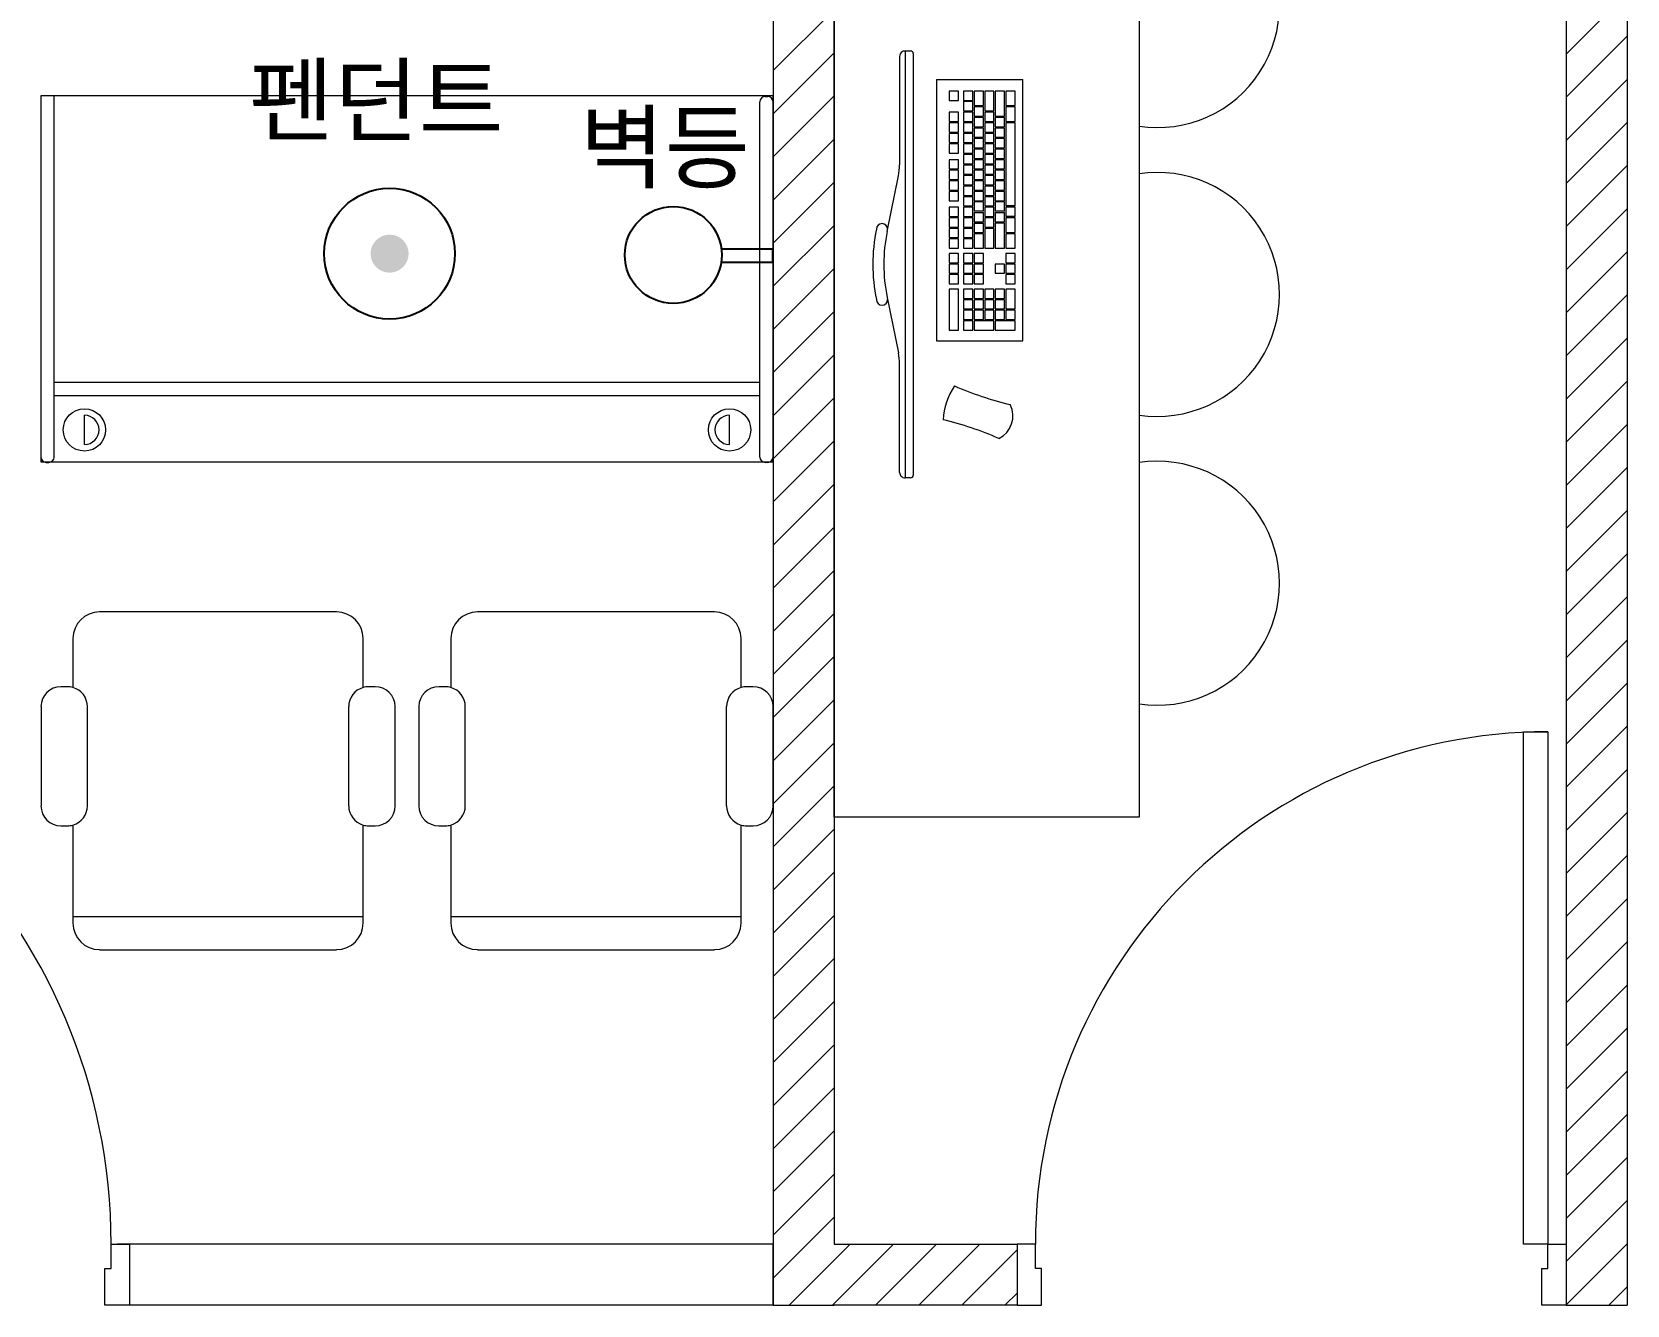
# Model space of a CAD drawing. Header units: metres. Extents: x 11578468 to 47831421, y -58341524 to -14256839.
# Drawn here: x 23841616 to 23844231, y -29080942 to -29078855 of the extents above; entities that cross this region are included whole.
import ezdxf
from ezdxf.enums import TextEntityAlignment as Align

# ---------------------------------------------------------------- set-up
doc = ezdxf.new("R2010")
doc.units = ezdxf.units.M
doc.header["$LTSCALE"] = 50
doc.header["$MEASUREMENT"] = 0
for name, color, linetype in [('03-TEXT', 3, 'CONTINUOUS'), ('LAY', 3, 'CONTINUOUS'), ('WAL', 3, 'CONTINUOUS')]:
    doc.layers.add(name, color=color, linetype=linetype)
doc.layers.add('ha', color=8, linetype='CONTINUOUS', lineweight=5)
doc.styles.add('맑은 고딕', font='malgun.ttf')

# ---------------------------------------------------------------- blocks, each defined once
blk = doc.blocks.new('A$C37E12833')
at = {"layer": 'LAY'}
for p, q in [((67.5, 84.7), (67.5, 0)), ((89.7, 84.4), (89.7, 0)), ((67.5, 0), (89.7, 0))]:
    blk.add_line(p, q, dxfattribs=at)
blk.add_circle((79.5, 163.3), 79.5, dxfattribs=at)

msp = doc.modelspace()

# ---------------------------------------------------------------- hatches: boundary and pattern name
at = {"layer": 'WAL'}
h = msp.add_hatch(color=256, dxfattribs=at)
edge = h.paths.add_edge_path()
edge.add_arc((23842202.2, -29079218.3), 31.2, 0, 360)

# ---------------------------------------------------------------- linework, layer by layer
at = {"layer": 'ha'}
for p, q in [((23842830.7, -29077942.3), (23842830.7, -29080942.3)), ((23842930.7, -29077942.3), (23842930.7, -29080842.3)), ((23842930.7, -29077942.3), (23842930.7, -29080842.3)), ((23842930.7, -29080142.3), (23842930.7, -29077942.3)), ((23843430.7, -29077942.3), (23843430.7, -29080142.3)), ((23844130.7, -29077942.3), (23844130.7, -29080942.3)), ((23844230.7, -29077942.3), (23844230.7, -29080942.3)), ((23844130.7, -29078891.1), (23844230.7, -29078791.1)), ((23842830.7, -29078918.3), (23842930.7, -29078818.3)), ((23844130.7, -29078961.8), (23844230.7, -29078861.8)), ((23842830.7, -29078989), (23842930.7, -29078889)), ((23843047.2, -29078885.9), (23843047.2, -29079585.9)), ((23843047.2, -29078885.9), (23843047.2, -29078885.9)), ((23843047.2, -29078885.9), (23843056.2, -29078885.9)), ((23843060.7, -29078890.4), (23843060.7, -29079581.4)), ((23843038.2, -29078894.9), (23843038.2, -29079072.8)), ((23843098.7, -29078932.8), (23843240.3, -29078932.8)), ((23843098.7, -29078932.8), (23843098.7, -29079361.4)), ((23843240.3, -29079361.4), (23843240.3, -29078932.8)), ((23844130.7, -29079032.6), (23844230.7, -29078932.6)), ((23841727.6, -29078959.6), (23841630.7, -29078959.6)), ((23841630.7, -29078959.6), (23841630.7, -29079559.6)), ((23841727.6, -29078959.6), (23841630.7, -29078959.6)), ((23841652.4, -29079551.9), (23841652.4, -29078960.6)), ((23842830.7, -29078959.6), (23841727.6, -29078959.6)), ((23841727.6, -29078959.6), (23841727.6, -29078959.6)), ((23842809, -29079551.9), (23842809, -29078969.3)), ((23842817.7, -29078960.6), (23842822, -29078960.6)), ((23842830.7, -29079559.6), (23842830.7, -29078959.6)), ((23842830.7, -29079059.8), (23842930.7, -29078959.8)), ((23843119.3, -29078951.8), (23843119.3, -29078967)), ((23843134.5, -29078951.8), (23843119.3, -29078951.8)), ((23843119.3, -29078967), (23843134.5, -29078967)), ((23843134.5, -29078967), (23843134.5, -29078951.8)), ((23843143.1, -29078951.8), (23843143.1, -29078967)), ((23843158.3, -29078951.8), (23843143.1, -29078951.8)), ((23843143.1, -29078967), (23843158.3, -29078967)), ((23843158.3, -29078969.1), (23843143.1, -29078969.1)), ((23843143.1, -29078969.1), (23843143.1, -29078984.3)), ((23843158.3, -29078967), (23843158.3, -29078951.8)), ((23843158.3, -29078984.3), (23843158.3, -29078969.1)), ((23843160.4, -29078951.8), (23843160.4, -29078975.6)), ((23843175.6, -29078951.8), (23843160.4, -29078951.8)), ((23843175.6, -29078975.6), (23843175.6, -29078951.8)), ((23843177.8, -29078951.8), (23843177.8, -29078984.3)), ((23843192.9, -29078951.8), (23843177.8, -29078951.8)), ((23843192.9, -29078984.3), (23843192.9, -29078951.8)), ((23843195.1, -29078951.8), (23843195.1, -29078992.9)), ((23843210.2, -29078951.8), (23843195.1, -29078951.8)), ((23843210.2, -29078992.9), (23843210.2, -29078951.8)), ((23843212.4, -29078951.8), (23843212.4, -29078975.6)), ((23843227.5, -29078951.8), (23843212.4, -29078951.8)), ((23843227.5, -29078975.6), (23843227.5, -29078951.8)), ((23843119.3, -29078986.4), (23843119.3, -29079001.6)), ((23843134.5, -29078986.4), (23843119.3, -29078986.4)), ((23843134.5, -29079001.6), (23843134.5, -29078986.4)), ((23843143.1, -29078984.3), (23843158.3, -29078984.3)), ((23843158.3, -29078986.4), (23843143.1, -29078986.4)), ((23843143.1, -29078986.4), (23843143.1, -29079001.6)), ((23843158.3, -29079001.6), (23843158.3, -29078986.4)), ((23843160.4, -29078975.6), (23843175.6, -29078975.6)), ((23843160.4, -29078977.8), (23843160.4, -29078992.9)), ((23843175.6, -29078977.8), (23843160.4, -29078977.8)), ((23843160.4, -29078992.9), (23843175.6, -29078992.9)), ((23843160.4, -29078995.1), (23843160.4, -29079010.2)), ((23843175.6, -29078995.1), (23843160.4, -29078995.1)), ((23843175.6, -29078992.9), (23843175.6, -29078977.8)), ((23843175.6, -29079010.2), (23843175.6, -29078995.1)), ((23843177.8, -29078984.3), (23843192.9, -29078984.3)), ((23843177.8, -29078986.4), (23843177.8, -29079001.6)), ((23843192.9, -29078986.4), (23843177.8, -29078986.4)), ((23843192.9, -29079001.6), (23843192.9, -29078986.4)), ((23843195.1, -29078992.9), (23843210.2, -29078992.9)), ((23843195.1, -29078995.1), (23843195.1, -29079010.2)), ((23843210.2, -29078995.1), (23843195.1, -29078995.1)), ((23843210.2, -29079010.2), (23843210.2, -29078995.1)), ((23843212.4, -29078975.6), (23843227.5, -29078975.6)), ((23843212.4, -29078977.8), (23843212.4, -29079001.6)), ((23843227.5, -29078977.8), (23843212.4, -29078977.8)), ((23843227.5, -29079001.6), (23843227.5, -29078977.8)), ((23843119.3, -29079001.6), (23843134.5, -29079001.6)), ((23843119.3, -29079003.8), (23843119.3, -29079018.9)), ((23843134.5, -29079003.8), (23843119.3, -29079003.8)), ((23843119.3, -29079018.9), (23843134.5, -29079018.9)), ((23843119.3, -29079021.1), (23843119.3, -29079036.2)), ((23843134.5, -29079021.1), (23843119.3, -29079021.1)), ((23843134.5, -29079018.9), (23843134.5, -29079003.8)), ((23843134.5, -29079036.2), (23843134.5, -29079021.1)), ((23843143.1, -29079001.6), (23843158.3, -29079001.6)), ((23843143.1, -29079003.8), (23843143.1, -29079018.9)), ((23843158.3, -29079003.8), (23843143.1, -29079003.8)), ((23843143.1, -29079018.9), (23843158.3, -29079018.9)), ((23843158.3, -29079021.1), (23843143.1, -29079021.1)), ((23843143.1, -29079021.1), (23843143.1, -29079036.2)), ((23843158.3, -29079018.9), (23843158.3, -29079003.8)), ((23843158.3, -29079036.2), (23843158.3, -29079021.1)), ((23843160.4, -29079010.2), (23843175.6, -29079010.2)), ((23843160.4, -29079012.4), (23843160.4, -29079027.6)), ((23843175.6, -29079012.4), (23843160.4, -29079012.4)), ((23843175.6, -29079027.6), (23843175.6, -29079012.4)), ((23843177.8, -29079001.6), (23843192.9, -29079001.6)), ((23843177.8, -29079003.8), (23843177.8, -29079018.9)), ((23843192.9, -29079003.8), (23843177.8, -29079003.8)), ((23843177.8, -29079018.9), (23843192.9, -29079018.9)), ((23843192.9, -29079021.1), (23843177.8, -29079021.1)), ((23843177.8, -29079021.1), (23843177.8, -29079036.2)), ((23843192.9, -29079018.9), (23843192.9, -29079003.8)), ((23843192.9, -29079036.2), (23843192.9, -29079021.1)), ((23843195.1, -29079010.2), (23843210.2, -29079010.2)), ((23843195.1, -29079012.4), (23843195.1, -29079027.6)), ((23843210.2, -29079012.4), (23843195.1, -29079012.4)), ((23843210.2, -29079027.6), (23843210.2, -29079012.4)), ((23843212.4, -29079001.6), (23843227.5, -29079001.6)), ((23843212.4, -29079003.8), (23843212.4, -29079140.1)), ((23843227.5, -29079003.8), (23843212.4, -29079003.8)), ((23843227.5, -29079140.1), (23843227.5, -29079003.8)), ((23844130.7, -29079103.3), (23844230.7, -29079003.3)), ((23842830.7, -29079130.5), (23842930.7, -29079030.5)), ((23843119.3, -29079036.2), (23843134.5, -29079036.2)), ((23843119.3, -29079038.4), (23843119.3, -29079053.5)), ((23843134.5, -29079038.4), (23843119.3, -29079038.4)), ((23843134.5, -29079053.5), (23843134.5, -29079038.4)), ((23843143.1, -29079036.2), (23843158.3, -29079036.2)), ((23843158.3, -29079038.4), (23843143.1, -29079038.4)), ((23843143.1, -29079038.4), (23843143.1, -29079053.5)), ((23843158.3, -29079053.5), (23843158.3, -29079038.4)), ((23843160.4, -29079027.6), (23843175.6, -29079027.6)), ((23843160.4, -29079029.7), (23843160.4, -29079044.9)), ((23843175.6, -29079029.7), (23843160.4, -29079029.7)), ((23843160.4, -29079044.9), (23843175.6, -29079044.9)), ((23843160.4, -29079047), (23843160.4, -29079062.2)), ((23843175.6, -29079047), (23843160.4, -29079047)), ((23843175.6, -29079044.9), (23843175.6, -29079029.7)), ((23843175.6, -29079062.2), (23843175.6, -29079047)), ((23843177.8, -29079036.2), (23843192.9, -29079036.2)), ((23843192.9, -29079038.4), (23843177.8, -29079038.4)), ((23843177.8, -29079038.4), (23843177.8, -29079053.5)), ((23843192.9, -29079053.5), (23843192.9, -29079038.4)), ((23843195.1, -29079027.6), (23843210.2, -29079027.6)), ((23843195.1, -29079029.7), (23843195.1, -29079044.9)), ((23843210.2, -29079029.7), (23843195.1, -29079029.7)), ((23843195.1, -29079044.9), (23843210.2, -29079044.9)), ((23843195.1, -29079047), (23843195.1, -29079062.2)), ((23843210.2, -29079047), (23843195.1, -29079047)), ((23843210.2, -29079044.9), (23843210.2, -29079029.7)), ((23843210.2, -29079062.2), (23843210.2, -29079047)), ((23843119.3, -29079053.5), (23843134.5, -29079053.5)), ((23843119.3, -29079064.4), (23843119.3, -29079079.5)), ((23843134.5, -29079064.4), (23843119.3, -29079064.4)), ((23843134.5, -29079079.5), (23843134.5, -29079064.4)), ((23843143.1, -29079053.5), (23843158.3, -29079053.5)), ((23843143.1, -29079055.7), (23843143.1, -29079070.9)), ((23843158.3, -29079055.7), (23843143.1, -29079055.7)), ((23843143.1, -29079070.9), (23843158.3, -29079070.9)), ((23843143.1, -29079073), (23843143.1, -29079088.2)), ((23843158.3, -29079073), (23843143.1, -29079073)), ((23843158.3, -29079070.9), (23843158.3, -29079055.7)), ((23843158.3, -29079088.2), (23843158.3, -29079073)), ((23843160.4, -29079062.2), (23843175.6, -29079062.2)), ((23843175.6, -29079064.4), (23843160.4, -29079064.4)), ((23843160.4, -29079064.4), (23843160.4, -29079079.5)), ((23843175.6, -29079079.5), (23843175.6, -29079064.4)), ((23843177.8, -29079053.5), (23843192.9, -29079053.5)), ((23843177.8, -29079055.7), (23843177.8, -29079070.9)), ((23843192.9, -29079055.7), (23843177.8, -29079055.7)), ((23843177.8, -29079070.9), (23843192.9, -29079070.9)), ((23843177.8, -29079073), (23843177.8, -29079088.2)), ((23843192.9, -29079073), (23843177.8, -29079073)), ((23843192.9, -29079070.9), (23843192.9, -29079055.7)), ((23843192.9, -29079088.2), (23843192.9, -29079073)), ((23843195.1, -29079062.2), (23843210.2, -29079062.2)), ((23843195.1, -29079064.4), (23843195.1, -29079079.5)), ((23843210.2, -29079064.4), (23843195.1, -29079064.4)), ((23843210.2, -29079079.5), (23843210.2, -29079064.4)), ((23844130.7, -29079174), (23844230.7, -29079074)), ((23843017.8, -29079181.8), (23843036.4, -29079090.9)), ((23843119.3, -29079079.5), (23843134.5, -29079079.5)), ((23843119.3, -29079081.7), (23843119.3, -29079096.8)), ((23843134.5, -29079081.7), (23843119.3, -29079081.7)), ((23843119.3, -29079096.8), (23843134.5, -29079096.8)), ((23843134.5, -29079099), (23843119.3, -29079099)), ((23843119.3, -29079099), (23843119.3, -29079114.1)), ((23843134.5, -29079096.8), (23843134.5, -29079081.7)), ((23843134.5, -29079114.1), (23843134.5, -29079099)), ((23843143.1, -29079088.2), (23843158.3, -29079088.2)), ((23843143.1, -29079090.3), (23843143.1, -29079105.5)), ((23843158.3, -29079090.3), (23843143.1, -29079090.3)), ((23843158.3, -29079105.5), (23843158.3, -29079090.3)), ((23843160.4, -29079079.5), (23843175.6, -29079079.5)), ((23843160.4, -29079081.7), (23843160.4, -29079096.8)), ((23843175.6, -29079081.7), (23843160.4, -29079081.7)), ((23843160.4, -29079096.8), (23843175.6, -29079096.8)), ((23843175.6, -29079099), (23843160.4, -29079099)), ((23843160.4, -29079099), (23843160.4, -29079114.1)), ((23843175.6, -29079096.8), (23843175.6, -29079081.7)), ((23843175.6, -29079114.1), (23843175.6, -29079099)), ((23843177.8, -29079088.2), (23843192.9, -29079088.2)), ((23843177.8, -29079090.3), (23843177.8, -29079105.5)), ((23843192.9, -29079090.3), (23843177.8, -29079090.3)), ((23843192.9, -29079105.5), (23843192.9, -29079090.3)), ((23843195.1, -29079079.5), (23843210.2, -29079079.5)), ((23843195.1, -29079081.7), (23843195.1, -29079096.8)), ((23843210.2, -29079081.7), (23843195.1, -29079081.7)), ((23843195.1, -29079096.8), (23843210.2, -29079096.8)), ((23843195.1, -29079099), (23843195.1, -29079114.1)), ((23843210.2, -29079099), (23843195.1, -29079099)), ((23843210.2, -29079096.8), (23843210.2, -29079081.7)), ((23843210.2, -29079114.1), (23843210.2, -29079099)), ((23842830.7, -29079201.2), (23842930.7, -29079101.2)), ((23843119.3, -29079114.1), (23843134.5, -29079114.1)), ((23843119.3, -29079116.3), (23843119.3, -29079131.5)), ((23843134.5, -29079116.3), (23843119.3, -29079116.3)), ((23843134.5, -29079131.5), (23843134.5, -29079116.3)), ((23843143.1, -29079105.5), (23843158.3, -29079105.5)), ((23843143.1, -29079107.6), (23843143.1, -29079122.8)), ((23843158.3, -29079107.6), (23843143.1, -29079107.6)), ((23843143.1, -29079122.8), (23843158.3, -29079122.8)), ((23843158.3, -29079125), (23843143.1, -29079125)), ((23843143.1, -29079125), (23843143.1, -29079140.1)), ((23843158.3, -29079122.8), (23843158.3, -29079107.6)), ((23843158.3, -29079140.1), (23843158.3, -29079125)), ((23843160.4, -29079114.1), (23843175.6, -29079114.1)), ((23843160.4, -29079116.3), (23843160.4, -29079131.5)), ((23843175.6, -29079116.3), (23843160.4, -29079116.3)), ((23843175.6, -29079131.5), (23843175.6, -29079116.3)), ((23843177.8, -29079105.5), (23843192.9, -29079105.5)), ((23843192.9, -29079107.6), (23843177.8, -29079107.6)), ((23843177.8, -29079107.6), (23843177.8, -29079122.8)), ((23843177.8, -29079122.8), (23843192.9, -29079122.8)), ((23843177.8, -29079125), (23843177.8, -29079140.1)), ((23843192.9, -29079125), (23843177.8, -29079125)), ((23843192.9, -29079122.8), (23843192.9, -29079107.6)), ((23843192.9, -29079140.1), (23843192.9, -29079125)), ((23843195.1, -29079114.1), (23843210.2, -29079114.1)), ((23843210.2, -29079116.3), (23843195.1, -29079116.3)), ((23843195.1, -29079116.3), (23843195.1, -29079131.5)), ((23843210.2, -29079131.5), (23843210.2, -29079116.3)), ((23843119.3, -29079131.5), (23843134.5, -29079131.5)), ((23843119.3, -29079142.3), (23843119.3, -29079157.4)), ((23843134.5, -29079142.3), (23843119.3, -29079142.3)), ((23843134.5, -29079157.4), (23843134.5, -29079142.3)), ((23843143.1, -29079140.1), (23843158.3, -29079140.1)), ((23843158.3, -29079142.3), (23843143.1, -29079142.3)), ((23843143.1, -29079142.3), (23843143.1, -29079157.4)), ((23843158.3, -29079157.4), (23843158.3, -29079142.3)), ((23843160.4, -29079131.5), (23843175.6, -29079131.5)), ((23843160.4, -29079133.6), (23843160.4, -29079148.8)), ((23843175.6, -29079133.6), (23843160.4, -29079133.6)), ((23843175.6, -29079148.8), (23843160.4, -29079148.8)), ((23843160.4, -29079150.9), (23843160.4, -29079166.1)), ((23843160.4, -29079150.9), (23843175.6, -29079150.9)), ((23843175.6, -29079148.8), (23843175.6, -29079133.6)), ((23843175.6, -29079166.1), (23843175.6, -29079150.9)), ((23843177.8, -29079140.1), (23843192.9, -29079140.1)), ((23843192.9, -29079142.3), (23843177.8, -29079142.3)), ((23843177.8, -29079142.3), (23843177.8, -29079157.4)), ((23843192.9, -29079157.4), (23843192.9, -29079142.3)), ((23843195.1, -29079131.5), (23843210.2, -29079131.5)), ((23843195.1, -29079133.6), (23843195.1, -29079148.8)), ((23843210.2, -29079133.6), (23843195.1, -29079133.6)), ((23843210.2, -29079148.8), (23843195.1, -29079148.8)), ((23843195.1, -29079150.9), (23843195.1, -29079166.1)), ((23843195.1, -29079150.9), (23843210.2, -29079150.9)), ((23843210.2, -29079148.8), (23843210.2, -29079133.6)), ((23843210.2, -29079166.1), (23843210.2, -29079150.9)), ((23843227.5, -29079140.1), (23843212.4, -29079140.1)), ((23843227.5, -29079142.3), (23843212.4, -29079142.3)), ((23843212.4, -29079142.3), (23843212.4, -29079157.4)), ((23843227.5, -29079157.4), (23843227.5, -29079142.3)), ((23844130.7, -29079244.7), (23844230.7, -29079144.7)), ((23842830.7, -29079271.9), (23842930.7, -29079171.9)), ((23843119.3, -29079157.4), (23843134.5, -29079157.4)), ((23843119.3, -29079159.6), (23843119.3, -29079174.7)), ((23843134.5, -29079159.6), (23843119.3, -29079159.6)), ((23843119.3, -29079174.7), (23843134.5, -29079174.7)), ((23843119.3, -29079176.9), (23843119.3, -29079192.1)), ((23843134.5, -29079176.9), (23843119.3, -29079176.9)), ((23843134.5, -29079174.7), (23843134.5, -29079159.6)), ((23843134.5, -29079192.1), (23843134.5, -29079176.9)), ((23843143.1, -29079157.4), (23843158.3, -29079157.4)), ((23843158.3, -29079159.6), (23843143.1, -29079159.6)), ((23843143.1, -29079159.6), (23843143.1, -29079174.7)), ((23843143.1, -29079174.7), (23843158.3, -29079174.7)), ((23843158.3, -29079176.9), (23843143.1, -29079176.9)), ((23843143.1, -29079176.9), (23843143.1, -29079192.1)), ((23843158.3, -29079174.7), (23843158.3, -29079159.6)), ((23843158.3, -29079192.1), (23843158.3, -29079176.9)), ((23843160.4, -29079166.1), (23843175.6, -29079166.1)), ((23843160.4, -29079168.2), (23843160.4, -29079183.4)), ((23843160.4, -29079168.2), (23843175.6, -29079168.2)), ((23843175.6, -29079183.4), (23843175.6, -29079168.2)), ((23843177.8, -29079157.4), (23843192.9, -29079157.4)), ((23843177.8, -29079159.6), (23843177.8, -29079174.7)), ((23843192.9, -29079159.6), (23843177.8, -29079159.6)), ((23843177.8, -29079174.7), (23843192.9, -29079174.7)), ((23843177.8, -29079176.9), (23843177.8, -29079209.4)), ((23843192.9, -29079176.9), (23843177.8, -29079176.9)), ((23843192.9, -29079174.7), (23843192.9, -29079159.6)), ((23843192.9, -29079209.4), (23843192.9, -29079176.9)), ((23843195.1, -29079166.1), (23843210.2, -29079166.1)), ((23843195.1, -29079168.2), (23843195.1, -29079209.4)), ((23843210.2, -29079168.2), (23843195.1, -29079168.2)), ((23843210.2, -29079209.4), (23843210.2, -29079168.2)), ((23843227.5, -29079157.4), (23843212.4, -29079157.4)), ((23843212.4, -29079159.6), (23843212.4, -29079183.4)), ((23843227.5, -29079159.6), (23843212.4, -29079159.6)), ((23843227.5, -29079183.4), (23843227.5, -29079159.6)), ((23843119.3, -29079192.1), (23843134.5, -29079192.1)), ((23843119.3, -29079194.2), (23843119.3, -29079209.4)), ((23843134.5, -29079194.2), (23843119.3, -29079194.2)), ((23843134.5, -29079209.4), (23843134.5, -29079194.2)), ((23843143.1, -29079192.1), (23843158.3, -29079192.1)), ((23843143.1, -29079194.2), (23843143.1, -29079209.4)), ((23843158.3, -29079194.2), (23843143.1, -29079194.2)), ((23843158.3, -29079209.4), (23843158.3, -29079194.2)), ((23843160.4, -29079183.4), (23843175.6, -29079183.4)), ((23843160.4, -29079185.6), (23843160.4, -29079209.4)), ((23843175.6, -29079185.6), (23843160.4, -29079185.6)), ((23843175.6, -29079209.4), (23843175.6, -29079185.6)), ((23843212.4, -29079183.4), (23843227.5, -29079183.4)), ((23843212.4, -29079185.6), (23843212.4, -29079209.4)), ((23843227.5, -29079185.6), (23843212.4, -29079185.6)), ((23843227.5, -29079209.4), (23843227.5, -29079185.6)), ((23843119.3, -29079209.4), (23843134.5, -29079209.4)), ((23843119.3, -29079218), (23843119.3, -29079233.2)), ((23843134.5, -29079218), (23843119.3, -29079218)), ((23843134.5, -29079233.2), (23843134.5, -29079218)), ((23843143.1, -29079209.4), (23843158.3, -29079209.4)), ((23843158.3, -29079218), (23843143.1, -29079218)), ((23843143.1, -29079218), (23843143.1, -29079233.2)), ((23843158.3, -29079233.2), (23843158.3, -29079218)), ((23843160.4, -29079209.4), (23843175.6, -29079209.4)), ((23843160.4, -29079218), (23843160.4, -29079233.2)), ((23843175.6, -29079218), (23843160.4, -29079218)), ((23843175.6, -29079233.2), (23843175.6, -29079218)), ((23843177.8, -29079209.4), (23843192.9, -29079209.4)), ((23843195.1, -29079209.4), (23843210.2, -29079209.4)), ((23843212.4, -29079209.4), (23843227.5, -29079209.4)), ((23843212.4, -29079218), (23843212.4, -29079233.2)), ((23843227.5, -29079218), (23843212.4, -29079218)), ((23843227.5, -29079233.2), (23843227.5, -29079218)), ((23844130.7, -29079315.4), (23844230.7, -29079215.4)), ((23842830.7, -29079342.6), (23842930.7, -29079242.6)), ((23843119.3, -29079233.2), (23843134.5, -29079233.2)), ((23843119.3, -29079235.3), (23843119.3, -29079250.5)), ((23843134.5, -29079235.3), (23843119.3, -29079235.3)), ((23843119.3, -29079250.5), (23843134.5, -29079250.5)), ((23843119.3, -29079252.7), (23843119.3, -29079267.8)), ((23843134.5, -29079252.7), (23843119.3, -29079252.7)), ((23843134.5, -29079250.5), (23843134.5, -29079235.3)), ((23843134.5, -29079267.8), (23843134.5, -29079252.7)), ((23843143.1, -29079233.2), (23843158.3, -29079233.2)), ((23843158.3, -29079235.3), (23843143.1, -29079235.3)), ((23843143.1, -29079235.3), (23843143.1, -29079250.5)), ((23843143.1, -29079250.5), (23843158.3, -29079250.5)), ((23843143.1, -29079252.7), (23843143.1, -29079267.8)), ((23843158.3, -29079252.7), (23843143.1, -29079252.7)), ((23843158.3, -29079250.5), (23843158.3, -29079235.3)), ((23843158.3, -29079267.8), (23843158.3, -29079252.7)), ((23843160.4, -29079233.2), (23843175.6, -29079233.2)), ((23843160.4, -29079235.3), (23843160.4, -29079250.5)), ((23843175.6, -29079235.3), (23843160.4, -29079235.3)), ((23843160.4, -29079250.5), (23843175.6, -29079250.5)), ((23843160.4, -29079252.7), (23843160.4, -29079267.8)), ((23843175.6, -29079252.7), (23843160.4, -29079252.7)), ((23843175.6, -29079250.5), (23843175.6, -29079235.3)), ((23843175.6, -29079267.8), (23843175.6, -29079252.7)), ((23843195.1, -29079235.3), (23843195.1, -29079250.5)), ((23843210.2, -29079235.3), (23843195.1, -29079235.3)), ((23843195.1, -29079250.5), (23843210.2, -29079250.5)), ((23843210.2, -29079250.5), (23843210.2, -29079235.3)), ((23843212.4, -29079233.2), (23843227.5, -29079233.2)), ((23843227.5, -29079235.3), (23843212.4, -29079235.3)), ((23843212.4, -29079235.3), (23843212.4, -29079250.5)), ((23843212.4, -29079250.5), (23843227.5, -29079250.5)), ((23843212.4, -29079252.7), (23843212.4, -29079267.8)), ((23843227.5, -29079252.7), (23843212.4, -29079252.7)), ((23843227.5, -29079250.5), (23843227.5, -29079235.3)), ((23843227.5, -29079267.8), (23843227.5, -29079252.7)), ((23843119.3, -29079267.8), (23843134.5, -29079267.8)), ((23843119.3, -29079276.5), (23843119.3, -29079343.6)), ((23843134.5, -29079276.5), (23843119.3, -29079276.5)), ((23843134.5, -29079343.6), (23843134.5, -29079276.5)), ((23843143.1, -29079267.8), (23843158.3, -29079267.8)), ((23843158.3, -29079276.5), (23843143.1, -29079276.5)), ((23843143.1, -29079276.5), (23843143.1, -29079291.6)), ((23843158.3, -29079291.6), (23843158.3, -29079276.5)), ((23843160.4, -29079267.8), (23843175.6, -29079267.8)), ((23843160.4, -29079276.5), (23843160.4, -29079291.6)), ((23843175.6, -29079276.5), (23843160.4, -29079276.5)), ((23843175.6, -29079291.6), (23843175.6, -29079276.5)), ((23843177.8, -29079276.5), (23843177.8, -29079291.6)), ((23843192.9, -29079276.5), (23843177.8, -29079276.5)), ((23843192.9, -29079291.6), (23843192.9, -29079276.5)), ((23843195.1, -29079276.5), (23843195.1, -29079291.6)), ((23843210.2, -29079276.5), (23843195.1, -29079276.5)), ((23843210.2, -29079291.6), (23843210.2, -29079276.5)), ((23843212.4, -29079267.8), (23843227.5, -29079267.8)), ((23843212.4, -29079276.5), (23843212.4, -29079308.9)), ((23843227.5, -29079276.5), (23843212.4, -29079276.5)), ((23843227.5, -29079308.9), (23843227.5, -29079276.5)), ((23843017.8, -29079290.1), (23843036.4, -29079381)), ((23843143.1, -29079291.6), (23843158.3, -29079291.6)), ((23843143.1, -29079293.8), (23843143.1, -29079308.9)), ((23843158.3, -29079293.8), (23843143.1, -29079293.8)), ((23843143.1, -29079308.9), (23843158.3, -29079308.9)), ((23843158.3, -29079308.9), (23843158.3, -29079293.8)), ((23843160.4, -29079291.6), (23843175.6, -29079291.6)), ((23843160.4, -29079293.8), (23843160.4, -29079308.9)), ((23843175.6, -29079293.8), (23843160.4, -29079293.8)), ((23843160.4, -29079308.9), (23843175.6, -29079308.9)), ((23843175.6, -29079308.9), (23843175.6, -29079293.8)), ((23843177.8, -29079291.6), (23843192.9, -29079291.6)), ((23843177.8, -29079293.8), (23843177.8, -29079308.9)), ((23843192.9, -29079293.8), (23843177.8, -29079293.8)), ((23843177.8, -29079308.9), (23843192.9, -29079308.9)), ((23843192.9, -29079308.9), (23843192.9, -29079293.8)), ((23843195.1, -29079291.6), (23843210.2, -29079291.6)), ((23843195.1, -29079293.8), (23843195.1, -29079308.9)), ((23843210.2, -29079293.8), (23843195.1, -29079293.8)), ((23843195.1, -29079308.9), (23843210.2, -29079308.9)), ((23843210.2, -29079308.9), (23843210.2, -29079293.8)), ((23843212.4, -29079308.9), (23843227.5, -29079308.9)), ((23844130.7, -29079386.1), (23844230.7, -29079286.1)), ((23842830.7, -29079413.3), (23842930.7, -29079313.3)), ((23843158.3, -29079311.1), (23843143.1, -29079311.1)), ((23843143.1, -29079311.1), (23843143.1, -29079326.3)), ((23843143.1, -29079326.3), (23843158.3, -29079326.3)), ((23843143.1, -29079328.4), (23843143.1, -29079343.6)), ((23843158.3, -29079328.4), (23843143.1, -29079328.4)), ((23843158.3, -29079326.3), (23843158.3, -29079311.1)), ((23843158.3, -29079343.6), (23843158.3, -29079328.4)), ((23843160.4, -29079311.1), (23843160.4, -29079326.3)), ((23843175.6, -29079311.1), (23843160.4, -29079311.1)), ((23843160.4, -29079326.3), (23843175.6, -29079326.3)), ((23843160.4, -29079328.4), (23843160.5, -29079343.6)), ((23843192.9, -29079328.4), (23843160.4, -29079328.4)), ((23843175.6, -29079326.3), (23843175.6, -29079311.1)), ((23843192.9, -29079311.1), (23843177.8, -29079311.1)), ((23843177.8, -29079311.1), (23843177.8, -29079326.3)), ((23843177.8, -29079326.3), (23843192.9, -29079326.3)), ((23843192.9, -29079326.3), (23843192.9, -29079311.1)), ((23843192.9, -29079343.6), (23843192.9, -29079328.4)), ((23843210.2, -29079311.1), (23843195.1, -29079311.1)), ((23843195.1, -29079311.1), (23843195.1, -29079326.3)), ((23843195.1, -29079326.3), (23843210.2, -29079326.3)), ((23843195.1, -29079328.4), (23843195.1, -29079343.6)), ((23843227.5, -29079328.4), (23843195.1, -29079328.4)), ((23843210.2, -29079326.3), (23843210.2, -29079311.1)), ((23843227.5, -29079311.1), (23843212.4, -29079311.1)), ((23843212.4, -29079311.1), (23843212.4, -29079326.3)), ((23843212.4, -29079326.3), (23843227.5, -29079326.3)), ((23843227.5, -29079326.3), (23843227.5, -29079311.1)), ((23843227.6, -29079343.6), (23843227.5, -29079328.4)), ((23843098.7, -29079361.4), (23843240.3, -29079361.4)), ((23843119.3, -29079343.6), (23843134.5, -29079343.6)), ((23843143.1, -29079343.6), (23843158.3, -29079343.6)), ((23843160.5, -29079343.6), (23843192.9, -29079343.6)), ((23843195.1, -29079343.6), (23843227.6, -29079343.6)), ((23844130.7, -29079456.8), (23844230.7, -29079356.8)), ((23842830.7, -29079484), (23842930.7, -29079384)), ((23843038.2, -29079576.9), (23843038.2, -29079399.1)), ((23841652.4, -29079429.2), (23842809, -29079429.2)), ((23844130.7, -29079527.5), (23844230.7, -29079427.5)), ((23841652.4, -29079451), (23842809, -29079451)), ((23842830.7, -29079554.7), (23842930.7, -29079454.7)), ((23841702, -29079531.2), (23841702, -29079483.4)), ((23842759.4, -29079531.2), (23842759.4, -29079483.4)), ((23844130.7, -29079598.2), (23844230.7, -29079498.2)), ((23842830.7, -29079625.4), (23842930.7, -29079525.4)), ((23841630.7, -29079559.6), (23842830.7, -29079559.6)), ((23841639.4, -29079560.6), (23841643.7, -29079560.6)), ((23842822, -29079560.6), (23842817.7, -29079560.6)), ((23844130.7, -29079668.9), (23844230.7, -29079568.9)), ((23842830.7, -29079696.2), (23842930.7, -29079596.2)), ((23843047.2, -29079585.9), (23843047.2, -29079585.9)), ((23843056.2, -29079585.9), (23843047.2, -29079585.9)), ((23844130.7, -29079739.7), (23844230.7, -29079639.7)), ((23842830.7, -29079766.9), (23842930.7, -29079666.9)), ((23844130.7, -29079810.4), (23844230.7, -29079710.4)), ((23842830.7, -29079837.6), (23842930.7, -29079737.6)), ((23842115.4, -29079805.7), (23841726.6, -29079805.7)), ((23842734.9, -29079805.7), (23842346.1, -29079805.7)), ((23844130.7, -29079881.1), (23844230.7, -29079781.1)), ((23842830.7, -29079908.3), (23842930.7, -29079808.3)), ((23841683.2, -29079849.2), (23841683.2, -29079929.7)), ((23842158.8, -29079929.7), (23842158.8, -29079849.2)), ((23842302.7, -29079849.2), (23842302.7, -29079929.7)), ((23842778.3, -29079929.7), (23842778.3, -29079849.2)), ((23844130.7, -29079951.8), (23844230.7, -29079851.8)), ((23842830.7, -29079979), (23842930.7, -29079879)), ((23841674.2, -29079928.5), (23841663.3, -29079928.5)), ((23842178.7, -29079928.5), (23842167.8, -29079928.5)), ((23842167.8, -29079928.5), (23842167.8, -29079928.5)), ((23842293.7, -29079928.5), (23842282.8, -29079928.5)), ((23842798.2, -29079928.5), (23842787.3, -29079928.5)), ((23844130.7, -29080022.5), (23844230.7, -29079922.5)), ((23841630.8, -29079961), (23841630.8, -29080123.9)), ((23841706.8, -29080123.9), (23841706.8, -29079961)), ((23842135.3, -29080123.9), (23842135.3, -29079961)), ((23842211.3, -29080123.9), (23842211.3, -29079961)), ((23842250.3, -29079961), (23842250.3, -29080123.9)), ((23842326.3, -29080123.9), (23842326.3, -29079961)), ((23842754.7, -29080123.9), (23842754.7, -29079961)), ((23842830.7, -29080049.7), (23842930.7, -29079949.7)), ((23842830.8, -29080123.9), (23842830.8, -29079961)), ((23844060.7, -29080842.3), (23844060.7, -29080002.3)), ((23844060.7, -29080002.3), (23844100.7, -29080002.3)), ((23844100.7, -29080002.3), (23844100.7, -29080842.3)), ((23844130.7, -29080093.2), (23844230.7, -29079993.2)), ((23842830.7, -29080120.4), (23842930.7, -29080020.4)), ((23844130.7, -29080163.9), (23844230.7, -29080063.9)), ((23842830.7, -29080191.1), (23842930.7, -29080091.1)), ((23843430.7, -29080142.3), (23842930.7, -29080142.3)), ((23844130.7, -29080234.6), (23844230.7, -29080134.6)), ((23841663.3, -29080156.5), (23841674.2, -29080156.5)), ((23841683.2, -29080155.2), (23841683.2, -29080316.1)), ((23842158.8, -29080316.1), (23842158.8, -29080155.2)), ((23842167.8, -29080156.5), (23842178.7, -29080156.5)), ((23842282.8, -29080156.5), (23842293.7, -29080156.5)), ((23842302.7, -29080155.2), (23842302.7, -29080316.1)), ((23842778.3, -29080316.1), (23842778.3, -29080155.2)), ((23842787.3, -29080156.5), (23842798.2, -29080156.5)), ((23842830.7, -29080261.8), (23842930.7, -29080161.8)), ((23844130.7, -29080305.3), (23844230.7, -29080205.3)), ((23842830.7, -29080332.6), (23842930.7, -29080232.6)), ((23844130.7, -29080376.1), (23844230.7, -29080276.1)), ((23842830.7, -29080403.3), (23842930.7, -29080303.3)), ((23841683.2, -29080305.3), (23842158.8, -29080305.3)), ((23842302.7, -29080305.3), (23842778.3, -29080305.3)), ((23844130.7, -29080446.8), (23844230.7, -29080346.8)), ((23841726.6, -29080359.6), (23842115.4, -29080359.6)), ((23842346.1, -29080359.6), (23842734.9, -29080359.6)), ((23842830.7, -29080474), (23842930.7, -29080374)), ((23844130.7, -29080517.5), (23844230.7, -29080417.5)), ((23842830.7, -29080544.7), (23842930.7, -29080444.7)), ((23844130.7, -29080588.2), (23844230.7, -29080488.2)), ((23842830.7, -29080615.4), (23842930.7, -29080515.4)), ((23844130.7, -29080658.9), (23844230.7, -29080558.9)), ((23842830.7, -29080686.1), (23842930.7, -29080586.1)), ((23844130.7, -29080729.6), (23844230.7, -29080629.6)), ((23842830.7, -29080756.8), (23842930.7, -29080656.8)), ((23844130.7, -29080800.3), (23844230.7, -29080700.3)), ((23842830.7, -29080827.5), (23842930.7, -29080727.5)), ((23844130.7, -29080871), (23844230.7, -29080771)), ((23842830.7, -29080898.2), (23842930.7, -29080798.2)), ((23841745.7, -29080882.3), (23841745.7, -29080842.3)), ((23841745.7, -29080842.3), (23841775.7, -29080842.3)), ((23842830.7, -29080842.3), (23841755.7, -29080842.3)), ((23841775.7, -29080842.3), (23841775.7, -29080942.3)), ((23841775.7, -29080842.3), (23841775.7, -29080942.3)), ((23842830.7, -29080942.3), (23842830.7, -29080842.3)), ((23842857.4, -29080942.3), (23842957.4, -29080842.3)), ((23842928.1, -29080942.3), (23843028.1, -29080842.3)), ((23842930.7, -29080842.3), (23843230.7, -29080842.3)), ((23842998.8, -29080942.3), (23843098.8, -29080842.3)), ((23843069.5, -29080942.3), (23843169.5, -29080842.3)), ((23843140.2, -29080942.3), (23843230.7, -29080851.8)), ((23843230.7, -29080842.3), (23843230.7, -29080942.3)), ((23843230.7, -29080842.3), (23843230.7, -29080942.3)), ((23843260.7, -29080842.3), (23843230.7, -29080842.3)), ((23843260.7, -29080882.3), (23843260.7, -29080842.3)), ((23844100.7, -29080842.3), (23844060.7, -29080842.3)), ((23844100.7, -29080882.3), (23844100.7, -29080842.3)), ((23844100.7, -29080842.3), (23844130.7, -29080842.3)), ((23844130.7, -29080941.7), (23844230.7, -29080841.7)), ((23844130.7, -29080842.3), (23844130.7, -29080942.3)), ((23841735.7, -29080942.3), (23841735.7, -29080882.3)), ((23841735.7, -29080882.3), (23841745.7, -29080882.3)), ((23843270.7, -29080882.3), (23843260.7, -29080882.3)), ((23843270.7, -29080942.3), (23843270.7, -29080882.3)), ((23844090.7, -29080942.3), (23844090.7, -29080882.3)), ((23844090.7, -29080882.3), (23844100.7, -29080882.3)), ((23843210.9, -29080942.3), (23843230.7, -29080922.5)), ((23844200.9, -29080942.3), (23844230.7, -29080912.4)), ((23841775.7, -29080942.3), (23841735.7, -29080942.3)), ((23842830.7, -29080942.3), (23841755.7, -29080942.3)), ((23842830.7, -29080942.3), (23842930.7, -29080942.3)), ((23843230.7, -29080942.3), (23842930.7, -29080942.3)), ((23843230.7, -29080942.3), (23843270.7, -29080942.3)), ((23844130.7, -29080942.3), (23844090.7, -29080942.3)), ((23844130.7, -29080942.3), (23844230.7, -29080942.3))]:
    msp.add_line(p, q, dxfattribs=at)
for centre in [(23841702, -29079507.3), (23842759.4, -29079507.3)]:
    msp.add_circle(centre, 34.7, dxfattribs=at)
for centre, radius, start, end in [((23843461, -29078811.6), 200, 261.2945, 98.7055), ((23843047.2, -29078894.9), 9, 90.0015, 180.0015), ((23843056.2, -29078890.4), 4.5, 0.0015, 90.0015), ((23842817.7, -29078969.3), 8.69, 90, 180), ((23842822, -29078969.3), 8.69, 0, 90), ((23842948.2, -29079072.8), 90, 348.4413, 0.0015), ((23843461, -29079285.2), 200, 261.2945, 98.7055), ((23843282.3, -29079235.9), 288, 168.4413, 191.5616), ((23843009.4, -29079178.2), 9.2, 0.0015, 180.0015), ((23843282.3, -29079235.9), 270, 168.4413, 191.5616), ((23843009.4, -29079293.7), 9.2, 180.0015, 0.0015), ((23842948.2, -29079399.1), 90, 0.0015, 11.5616), ((23843222.3, -29079497.7), 113, 146.4175, 176.4175), ((23843349.7, -29078927.6), 553.8, 246.4175, 256.4175), ((23843182.6, -29079484.3), 41.4, 296.4175, 26.4175), ((23841702, -29079507.3), 23.9, 270, 90), ((23842759.4, -29079507.3), 23.9, 90, 270), ((23842979.4, -29080028.9), 553.8, 66.4175, 76.4175), ((23841639.4, -29079551.9), 8.69, 180, 270), ((23841643.7, -29079551.9), 8.69, 270, 0), ((23842817.7, -29079551.9), 8.69, 180, 270), ((23842822, -29079551.9), 8.69, 270, 0), ((23843461, -29079758.7), 200, 261.2945, 98.7055), ((23843047.2, -29079576.9), 9, 180.0015, 270.0015), ((23843056.2, -29079581.4), 4.5, 270.0015, 0.0015), ((23841726.6, -29079849.2), 43.4, 90, 180), ((23842115.4, -29079849.2), 43.4, 0, 90), ((23842346.1, -29079849.2), 43.4, 90, 180), ((23842734.9, -29079849.2), 43.4, 0, 90), ((23840795.7, -29080842.3), 950, 0, 90), ((23841663.3, -29079961), 32.6, 90, 180), ((23841674.2, -29079961), 32.6, 73.9721, 90), ((23841674.2, -29079961), 32.6, 0, 73.9721), ((23842167.8, -29079961), 32.6, 106.0279, 180), ((23842167.8, -29079961), 32.6, 90, 106.0279), ((23842178.7, -29079961), 32.6, 0, 90), ((23842282.8, -29079961), 32.6, 90, 180), ((23842293.7, -29079961), 32.6, 73.9721, 90), ((23842293.7, -29079961), 32.6, 0, 73.9721), ((23842787.3, -29079961), 32.6, 106.0279, 180), ((23842787.3, -29079961), 32.6, 90, 106.0279), ((23842798.2, -29079961), 32.6, 0, 90), ((23844100.7, -29080842.3), 840, 90, 180), ((23841663.3, -29080123.9), 32.6, 180, 270), ((23841674.2, -29080123.9), 32.6, 286.0279, 0), ((23842167.8, -29080123.9), 32.6, 180, 253.9721), ((23842178.7, -29080123.9), 32.6, 270, 0), ((23842282.8, -29080123.9), 32.6, 180, 270), ((23842293.7, -29080123.9), 32.6, 286.0279, 0), ((23842787.3, -29080123.9), 32.6, 180, 253.9721), ((23842798.2, -29080123.9), 32.6, 270, 0), ((23841674.2, -29080123.9), 32.6, 270, 286.0279), ((23842167.8, -29080123.9), 32.6, 253.9721, 270), ((23842293.7, -29080123.9), 32.6, 270, 286.0279), ((23842787.3, -29080123.9), 32.6, 253.9721, 270), ((23841726.6, -29080316.1), 43.4, 180, 270), ((23842115.4, -29080316.1), 43.4, 270, 0), ((23842346.1, -29080316.1), 43.4, 180, 270), ((23842734.9, -29080316.1), 43.4, 270, 0)]:
    msp.add_arc(centre, radius, start, end, dxfattribs=at)
at = {"layer": 'WAL'}
msp.add_circle((23842202.2, -29079218.3), 107.2, dxfattribs=at)

# ---------------------------------------------------------------- block references
at = {"layer": 'WAL', "xscale": 0.999759348109365, "yscale": 0.999759348109365, "zscale": 0.999759348109365, "rotation": 90.00000000000001}
msp.add_blockref('A$C37E12833', (23842830.5, -29079300), dxfattribs=at)

# ---------------------------------------------------------------- texts
at = {"layer": '03-TEXT', "style": '맑은 고딕'}
for s, p in [('펜던트', (23841971.1, -29078911.2)), ('벽등', (23842513.8, -29078988.4))]:
    msp.add_text(s, height=111.11, dxfattribs=at).set_placement(p, align=Align.TOP_LEFT)

doc.saveas('drawing.dxf')
